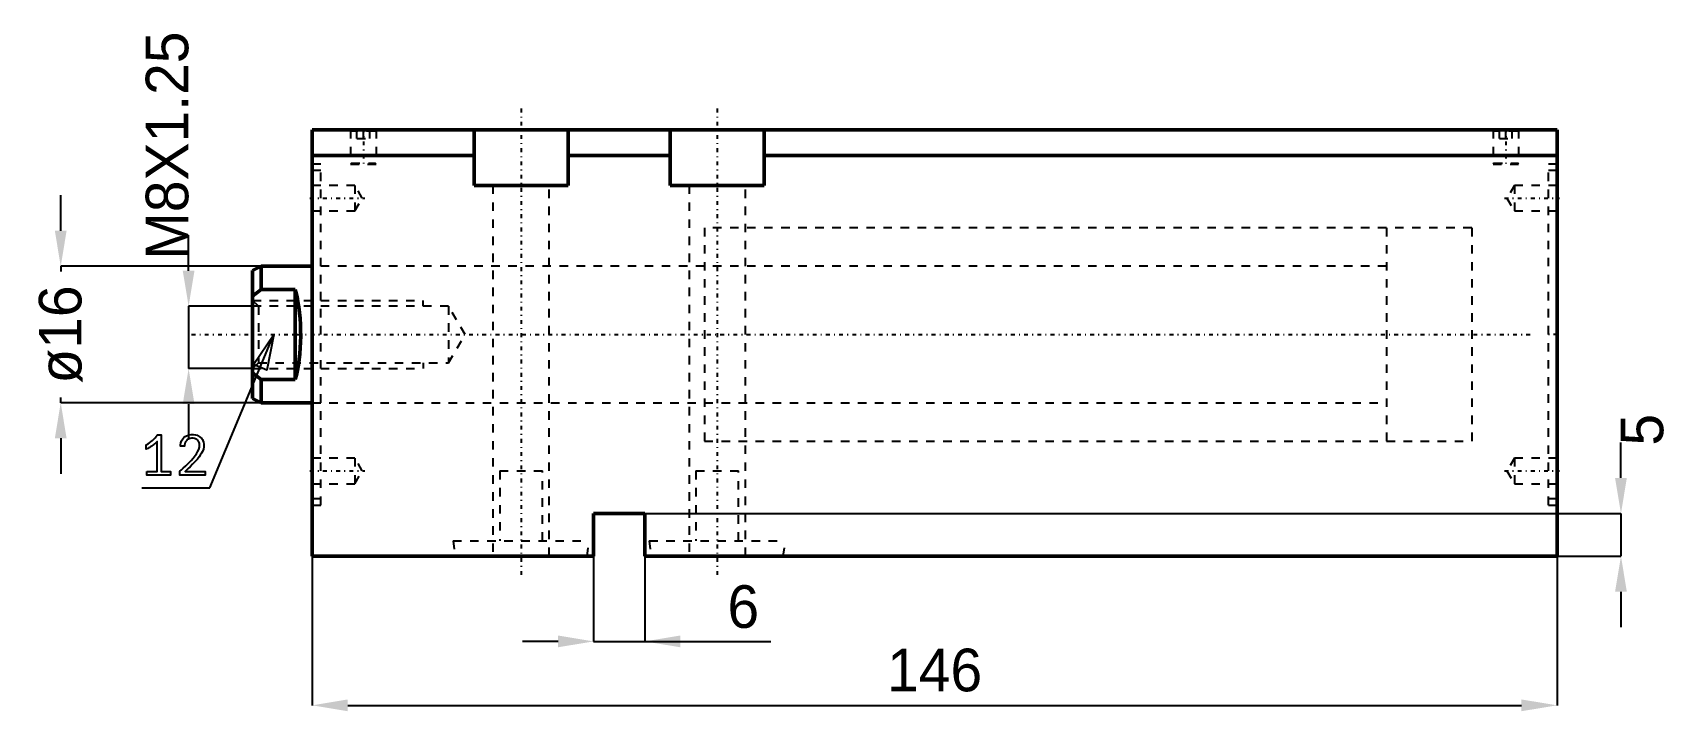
# Model space of a CAD drawing. Header units: millimetres. Extents: x -33 to 159, y -44 to 35.
import ezdxf

# ---------------------------------------------------------------- set-up
doc = ezdxf.new("R2010")
doc.units = ezdxf.units.MM
doc.linetypes.add('Center', pattern=[1.5, 0.45, -0.5, 0.05, -0.5])
doc.linetypes.add('Dashed', pattern=[2, 1, -1])
for name, color, linetype, lineweight in [('2d ConnectionPoints', 7, 'Continuous', 50), ('AM_0', 7, 'Continuous', 50), ('AM_5', 3, 'Continuous', 25), ('AM_7', 7, 'Center', 25), ('AM_9', 6, 'Dashed', 25)]:
    doc.layers.add(name, color=color, linetype=linetype, lineweight=lineweight)
doc.dimstyles.new('ISO-25', dxfattribs={"dimtxt": 2.5, "dimasz": 2.5, "dimexe": 1.25, "dimexo": 0.625, "dimtad": 1, "dimtxsty": 'Standard', "dimcen": 2.5, "dimadec": 0, "dimazin": 0, "dimtfac": 1, "dimtmove": 0, "dimatfit": 3, "dimfxl": 0, "dimarcsym": 0})

# ---------------------------------------------------------------- blocks, each defined once
blk = doc.blocks.new('1_JECX_MF_INLA_25_80_0_rod__0_in_JECX_MF_160_INLA_25_80_0__2')
at = {"layer": 'AM_0'}
for p, q in [((-6, 8), (-7, 7.5)), ((0, 8), (-6, 8)), ((-6, 8), (-6, 5.29)), ((-7, 7.5), (-7, -7.5)), ((-6, 5.29), (-7, 4.5)), ((-2, 5.29), (-6, 5.29)), ((-2, 5.29), (-2, -5.29)), ((-7, -4.5), (-6, -5.29)), ((-6, -5.29), (-2, -5.29)), ((-6, -5.29), (-6, -8)), ((-7, -7.5), (-6, -8)), ((-6, -8), (0, -8))]:
    blk.add_line(p, q, dxfattribs=at)
blk.add_lwpolyline([(-2, -5.29), (-1.86, -4.75), (-1.73, -4.17), (-1.62, -3.56), (-1.53, -2.92), (-1.46, -2.26), (-1.4, -1.58), (-1.37, -0.89), (-1.35, -0.2), (-1.36, 0.5), (-1.38, 1.19), (-1.42, 1.88), (-1.49, 2.55), (-1.57, 3.2), (-1.67, 3.83), (-1.78, 4.43), (-1.92, 4.99), (-2, 5.29)], dxfattribs=at)
at = {"layer": 'AM_5', "linetype": 'Dashed'}
for p, q in [((-7, 4), (13, 4)), ((13, 3.32), (13, 4)), ((13, -3.32), (13, -4)), ((-7, -4), (13, -4))]:
    blk.add_line(p, q, dxfattribs=at)
at = {"layer": 'AM_7'}
blk.add_line((-14.15, 0), (143.15, 0), dxfattribs=at)
at = {"layer": 'AM_9'}
for p, q in [((136, 12.5), (126, 12.5)), ((126, 12.5), (126, -12.5)), ((136, 12.5), (136, -12.5)), ((126, 8), (0, 8)), ((-6.32, 3.32), (-7, 4)), ((16, 3.32), (-6.32, 3.32)), ((-6.32, 3.32), (-6.32, -3.32)), ((17.92, 0), (16, 3.32)), ((16, 3.32), (16, -3.32)), ((16, -3.32), (17.92, 0)), ((-7, -4), (-6.32, -3.32)), ((-6.32, -3.32), (16, -3.32)), ((0, -8), (126, -8)), ((126, -12.5), (136, -12.5))]:
    blk.add_line(p, q, dxfattribs=at)
blk = doc.blocks.new('2_JECX_MF_EXLA_25_80_0_body__0_in_JECX_MF_160_INLA_25_80_0__2')
at = {"layer": 'AM_0'}
for p, q in [((0, -26), (0, 24)), ((146, 24), (0, 24)), ((19, 24), (19, 17.5)), ((30, 17.5), (30, 24)), ((42, 24), (42, 17.5)), ((53, 17.5), (53, 24)), ((146, -26), (146, 24)), ((19, 21), (0, 21)), ((42, 21), (30, 21)), ((146, 21), (53, 21)), ((19, 17.5), (30, 17.5)), ((42, 17.5), (53, 17.5)), ((33, -21), (33, -26)), ((39, -21), (33, -21)), ((39, -26), (39, -21)), ((33, -26), (0, -26)), ((146, -26), (39, -26))]:
    blk.add_line(p, q, dxfattribs=at)
at = {"layer": 'AM_5', "linetype": 'Dashed'}
for p, q in [((4.5, 24), (4.5, 20)), ((7.5, 24), (7.5, 20)), ((138.5, 24), (138.5, 20)), ((141.5, 24), (141.5, 20))]:
    blk.add_line(p, q, dxfattribs=at)
at = {"layer": 'AM_7'}
for p, q in [((24.5, 26.5), (24.5, -28.5)), ((47.5, 26.5), (47.5, -28.5)), ((6, 24.2), (6, 19.8)), ((140, 24.2), (140, 19.8)), ((-0.29, 16), (6.16, 16)), ((139.84, 16), (146.29, 16)), ((146.05, 0), (144.95, 0)), ((-0.29, -16), (6.16, -16)), ((139.84, -16), (146.29, -16))]:
    blk.add_line(p, q, dxfattribs=at)
at = {"layer": 'AM_9'}
for p, q in [((4.5, 24), (4.65, 23.85)), ((4.8, 24), (4.65, 23.85)), ((7.35, 23.85), (4.65, 23.85)), ((5.25, 23), (5.25, 24)), ((6, 23), (6, 24)), ((6.75, 23), (6.75, 24)), ((7.35, 23.85), (7.2, 24)), ((7.35, 23.85), (7.5, 24)), ((138.5, 24), (138.65, 23.85)), ((138.8, 24), (138.65, 23.85)), ((141.35, 23.85), (138.65, 23.85)), ((139.25, 23), (139.25, 24)), ((140, 23), (140, 24)), ((140.75, 23), (140.75, 24)), ((141.35, 23.85), (141.2, 24)), ((141.35, 23.85), (141.5, 24)), ((5.25, 23), (6.75, 23)), ((139.25, 23), (140.75, 23)), ((1, 20), (0, 20)), ((1, 19.25), (0, 19.25)), ((1, -20), (1, 20)), ((4.6, 20.1), (4.5, 20)), ((4.5, 20), (7.5, 20)), ((4.6, 20.1), (4.6, 20)), ((4.6, 20.1), (7.4, 20.1)), ((7.4, 20), (7.4, 20.1)), ((7.5, 20), (7.4, 20.1)), ((138.6, 20.1), (138.5, 20)), ((138.5, 20), (141.5, 20)), ((138.6, 20.1), (138.6, 20)), ((138.6, 20.1), (141.4, 20.1)), ((141.4, 20), (141.4, 20.1)), ((141.5, 20), (141.4, 20.1)), ((145, -20), (145, 20)), ((146, 20), (145, 20)), ((146, 19.25), (145, 19.25)), ((5, 17.5), (0, 17.5)), ((5.87, 16), (5, 17.5)), ((5, 17.5), (5, 14.5)), ((21.2, 17.5), (21.2, -26)), ((27.8, -26), (27.8, 17.5)), ((44.2, 17.5), (44.2, -26)), ((50.8, -26), (50.8, 17.5)), ((141, 17.5), (140.13, 16)), ((146, 17.5), (141, 17.5)), ((141, 17.5), (141, 14.5)), ((5, 14.5), (5.87, 16)), ((140.13, 16), (141, 14.5)), ((0, 14.5), (5, 14.5)), ((141, 14.5), (146, 14.5)), ((136, 12.5), (46, 12.5)), ((46, 12.5), (46, -12.5)), ((136, 12.5), (136, -12.5)), ((46, 8), (0, 8)), ((0, -8), (46, -8)), ((46, -12.5), (136, -12.5)), ((5, -14.5), (0, -14.5)), ((5.87, -16), (5, -14.5)), ((5, -14.5), (5, -17.5)), ((141, -14.5), (140.13, -16)), ((146, -14.5), (141, -14.5)), ((141, -14.5), (141, -17.5)), ((5, -17.5), (5.87, -16)), ((22, -16), (27, -16)), ((22, -16), (22, -24.2)), ((27, -24.2), (27, -16)), ((45, -16), (50, -16)), ((45, -16), (45, -24.2)), ((50, -24.2), (50, -16)), ((140.13, -16), (141, -17.5)), ((0, -17.5), (5, -17.5)), ((141, -17.5), (146, -17.5)), ((0, -19.25), (1, -19.25)), ((0, -20), (1, -20)), ((145, -19.25), (146, -19.25)), ((145, -20), (146, -20)), ((16.52, -24.2), (32.48, -24.2)), ((16.52, -24.2), (16.75, -26)), ((32.25, -26), (32.48, -24.2)), ((39.52, -24.2), (55.48, -24.2)), ((39.52, -24.2), (39.75, -26)), ((55.25, -26), (55.48, -24.2))]:
    blk.add_line(p, q, dxfattribs=at)
blk = doc.blocks.new('*D3')
at = {"layer": 'AM_5', "color": 0, "lineweight": -2}
for p, q in [((0, -26), (0, -43.5)), ((146, -26), (146, -43.5)), ((4.17, -43.5), (141.83, -43.5))]:
    blk.add_line(p, q, dxfattribs=at)
at = {"layer": 'AM_5', "color": 0}
for points in [[(4.17, -42.81), (4.17, -44.19), (0, -43.5)], [(141.83, -44.19), (141.83, -42.81), (146, -43.5)]]:
    blk.add_solid(points, dxfattribs=at)
at = {"layer": 'Defpoints', "color": 0}
for p in [(0, -26), (146, -26), (146, -43.5)]:
    blk.add_point(p, dxfattribs=at)
at = {"layer": 'AM_5', "color": 0, "insert": (73, -39.39), "char_height": 5, "attachment_point": 5}
blk.add_mtext('146', dxfattribs=at)
blk = doc.blocks.new('*D4')
at = {"layer": 'AM_5', "color": 0, "lineweight": -2}
for p, q in [((-29.5, 12.17), (-29.5, 16.33)), ((-6, 8), (-29.5, 8)), ((-29.5, 8), (-29.5, 7.39)), ((-29.5, -8), (-29.5, -7.39)), ((-6, -8), (-29.5, -8)), ((-29.5, -12.17), (-29.5, -16.33))]:
    blk.add_line(p, q, dxfattribs=at)
at = {"layer": 'AM_5', "color": 0}
for points in [[(-30.19, 12.17), (-28.81, 12.17), (-29.5, 8)], [(-28.81, -12.17), (-30.19, -12.17), (-29.5, -8)]]:
    blk.add_solid(points, dxfattribs=at)
at = {"layer": 'Defpoints', "color": 0}
for p in [(-29.5, 8), (-6, 8), (-6, -8)]:
    blk.add_point(p, dxfattribs=at)
at = {"layer": 'AM_5', "color": 0, "insert": (-29.5, 0), "char_height": 5, "attachment_point": 5, "rotation": 90}
blk.add_mtext('ø16', dxfattribs=at)
blk = doc.blocks.new('*D5')
at = {"layer": 'AM_5', "color": 0, "lineweight": -2}
for p, q in [((33, -21), (33, -36)), ((39, -26), (39, -36)), ((28.83, -36), (24.67, -36)), ((33, -36), (39, -36)), ((39, -36), (53.78, -36)), ((43.17, -36), (47.33, -36))]:
    blk.add_line(p, q, dxfattribs=at)
at = {"layer": 'AM_5', "color": 0}
for points in [[(28.83, -36.69), (28.83, -35.31), (33, -36)], [(43.17, -35.31), (43.17, -36.69), (39, -36)]]:
    blk.add_solid(points, dxfattribs=at)
at = {"layer": 'Defpoints', "color": 0}
for p in [(33, -21), (39, -26), (39, -36)]:
    blk.add_point(p, dxfattribs=at)
at = {"layer": 'AM_5', "color": 0, "insert": (50.56, -31.95), "char_height": 5, "attachment_point": 5}
blk.add_mtext('6', dxfattribs=at)
blk = doc.blocks.new('*D6')
at = {"layer": 'AM_5', "color": 0, "lineweight": -2}
for p, q in [((153.5, -16.83), (153.5, -12.67)), ((33, -21), (153.5, -21)), ((153.5, -21), (153.5, -26)), ((39, -26), (153.5, -26)), ((153.5, -30.17), (153.5, -34.33))]:
    blk.add_line(p, q, dxfattribs=at)
at = {"layer": 'AM_5', "color": 0}
for points in [[(152.81, -16.83), (154.19, -16.83), (153.5, -21)], [(154.19, -30.17), (152.81, -30.17), (153.5, -26)]]:
    blk.add_solid(points, dxfattribs=at)
at = {"layer": 'Defpoints', "color": 0}
for p in [(33, -21), (39, -26), (153.5, -26)]:
    blk.add_point(p, dxfattribs=at)
at = {"layer": 'AM_5', "color": 0, "insert": (156, -11.17), "char_height": 5, "attachment_point": 5, "rotation": 90}
blk.add_mtext('5', dxfattribs=at)
blk = doc.blocks.new('*D7')
at = {"layer": 'AM_5', "color": 0, "lineweight": -2}
for p, q in [((-14.5, 7.49), (-14.5, 11.66)), ((-6.32, 3.32), (-14.5, 3.32)), ((-14.5, 3.32), (-14.5, -4)), ((-7, -4), (-14.5, -4)), ((-14.5, -8.17), (-14.5, -12.33))]:
    blk.add_line(p, q, dxfattribs=at)
at = {"layer": 'AM_5', "color": 0}
for points in [[(-15.19, 7.49), (-13.81, 7.49), (-14.5, 3.32)], [(-13.81, -8.17), (-15.19, -8.17), (-14.5, -4)]]:
    blk.add_solid(points, dxfattribs=at)
at = {"layer": 'Defpoints', "color": 0}
for p in [(-6.32, 3.32), (-14.5, -4), (-7, -4)]:
    blk.add_point(p, dxfattribs=at)
at = {"layer": 'AM_5', "color": 0, "insert": (-17, 22.16), "char_height": 5, "attachment_point": 5, "rotation": 90}
blk.add_mtext('M8X1.25', dxfattribs=at)

msp = doc.modelspace()

# ---------------------------------------------------------------- linework, layer by layer
at = {"layer": '2d ConnectionPoints'}
msp.add_point((0, 0), dxfattribs=at)
at = {"layer": 'AM_5'}
for p, q in [((-12, -18), (-4.5, 0)), ((-20, -18), (-12, -18))]:
    msp.add_line(p, q, dxfattribs=at)
for points in [[(-4.5, 0), (-5.333, -4.167), (-6.872, -3.526), (-4.5, 0)], [(-19.392, -16.084), (-18.196, -16.084), (-18.196, -12.568), (-18.196, -12.568), (-18.261, -12.632), (-18.369, -12.733), (-18.369, -12.733), (-18.493, -12.839), (-18.583, -12.912), (-18.583, -12.912), (-18.677, -12.985), (-18.819, -13.088), (-18.819, -13.088), (-18.962, -13.183), (-19.058, -13.243), (-19.058, -13.243), (-19.151, -13.298), (-19.281, -13.364), (-19.281, -13.364), (-19.399, -13.411), (-19.47, -13.432), (-19.47, -12.938), (-19.47, -12.938), (-19.381, -12.896), (-19.242, -12.816), (-19.242, -12.816), (-19.094, -12.715), (-18.991, -12.637), (-18.991, -12.637), (-18.887, -12.554), (-18.737, -12.424), (-18.737, -12.424), (-18.592, -12.289), (-18.498, -12.197), (-18.498, -12.197), (-18.41, -12.106), (-18.291, -11.978), (-18.291, -11.978), (-18.19, -11.86), (-18.131, -11.787), (-17.715, -11.787), (-17.715, -16.084), (-16.63, -16.084), (-16.63, -16.5), (-19.392, -16.5), (-19.392, -16.084)], [(-15.353, -15.889), (-15.353, -15.889), (-15.139, -15.693), (-14.834, -15.408), (-14.834, -15.408), (-14.548, -15.131), (-14.368, -14.951), (-14.368, -14.951), (-14.196, -14.77), (-13.949, -14.486), (-13.949, -14.486), (-13.716, -14.186), (-13.569, -13.978), (-13.569, -13.978), (-13.439, -13.77), (-13.298, -13.474), (-13.298, -13.474), (-13.223, -13.197), (-13.208, -13.023), (-13.208, -13.023), (-13.213, -12.925), (-13.236, -12.786), (-13.236, -12.786), (-13.279, -12.657), (-13.319, -12.577), (-13.319, -12.577), (-13.366, -12.503), (-13.45, -12.404), (-13.45, -12.404), (-13.549, -12.321), (-13.623, -12.275), (-13.623, -12.275), (-13.702, -12.236), (-13.828, -12.195), (-13.828, -12.195), (-13.962, -12.172), (-14.056, -12.168), (-14.056, -12.168), (-14.161, -12.172), (-14.308, -12.195), (-14.308, -12.195), (-14.445, -12.238), (-14.531, -12.278), (-14.531, -12.278), (-14.611, -12.326), (-14.716, -12.414), (-14.716, -12.414), (-14.806, -12.518), (-14.856, -12.598), (-14.856, -12.598), (-14.898, -12.685), (-14.944, -12.827), (-14.944, -12.827), (-14.968, -12.983), (-14.973, -13.094), (-15.46, -13.094), (-15.46, -13.094), (-15.453, -12.927), (-15.413, -12.695), (-15.413, -12.695), (-15.34, -12.485), (-15.272, -12.356), (-15.272, -12.356), (-15.191, -12.239), (-15.051, -12.085), (-15.051, -12.085), (-14.886, -11.958), (-14.763, -11.888), (-14.763, -11.888), (-14.633, -11.831), (-14.427, -11.769), (-14.427, -11.769), (-14.209, -11.735), (-14.056, -11.729), (-14.056, -11.729), (-13.914, -11.735), (-13.708, -11.766), (-13.708, -11.766), (-13.511, -11.825), (-13.384, -11.879), (-13.384, -11.879), (-13.264, -11.944), (-13.103, -12.063), (-13.103, -12.063), (-12.965, -12.207), (-12.885, -12.317), (-12.885, -12.317), (-12.818, -12.437), (-12.745, -12.633), (-12.745, -12.633), (-12.705, -12.847), (-12.698, -13), (-12.698, -13), (-12.709, -13.173), (-12.767, -13.439), (-12.767, -13.439), (-12.875, -13.713), (-12.974, -13.9), (-12.974, -13.9), (-13.088, -14.086), (-13.274, -14.355), (-13.274, -14.355), (-13.476, -14.611), (-13.619, -14.776), (-13.619, -14.776), (-13.774, -14.943), (-14.034, -15.214), (-14.034, -15.214), (-14.327, -15.51), (-14.541, -15.72), (-14.885, -16.058), (-12.558, -16.061), (-12.558, -16.5), (-15.525, -16.5), (-15.525, -16.045), (-15.353, -15.889)]]:
    msp.add_lwpolyline(points, dxfattribs=at)

# ---------------------------------------------------------------- block references
for name in ['2_JECX_MF_EXLA_25_80_0_body__0_in_JECX_MF_160_INLA_25_80_0__2', '1_JECX_MF_INLA_25_80_0_rod__0_in_JECX_MF_160_INLA_25_80_0__2']:
    msp.add_blockref(name, (0, 0))

# ---------------------------------------------------------------- dimensions: what is measured, and where the dimension line sits
for base, p1, p2, text, picture, middle in [((-14.5, -4), (-6.324, 3.324), (-7, -4), 'M8X1.25', '*D7', (-17, 22.157)), ((-29.5, 8), (-6, -8), (-6, 8), 'ø16', '*D4', (-29.5, 0)), ((153.5, -26), (33, -21), (39, -26), '5', '*D6', (156, -11.167))]:
    dim = msp.add_linear_dim(base=base, p1=p1, p2=p2, angle=90, text=text, dimstyle='ISO-25', override={"dimtxt": 5, "dimasz": 4.166667, "dimexe": 0, "dimexo": 0, "dimgap": 1.5}, dxfattribs=at)
    dim.commit()
    dim.dimension.update_dxf_attribs({"geometry": picture, "text_midpoint": middle, "dimtype": 160, "text_rotation": 90})
for base, p1, p2, text, picture, middle in [((39, -36), (33, -21), (39, -26), '6', '*D5', (50.555, -36)), ((146, -43.5), (0, -26), (146, -26), '146', '*D3', (73, -43.5))]:
    dim = msp.add_linear_dim(base=base, p1=p1, p2=p2, text=text, dimstyle='ISO-25', override={"dimtxt": 5, "dimasz": 4.166667, "dimexe": 0, "dimexo": 0, "dimgap": 1.5}, dxfattribs=at)
    dim.commit()
    dim.dimension.update_dxf_attribs({"geometry": picture, "text_midpoint": middle, "dimtype": 160})

doc.saveas('drawing.dxf')
